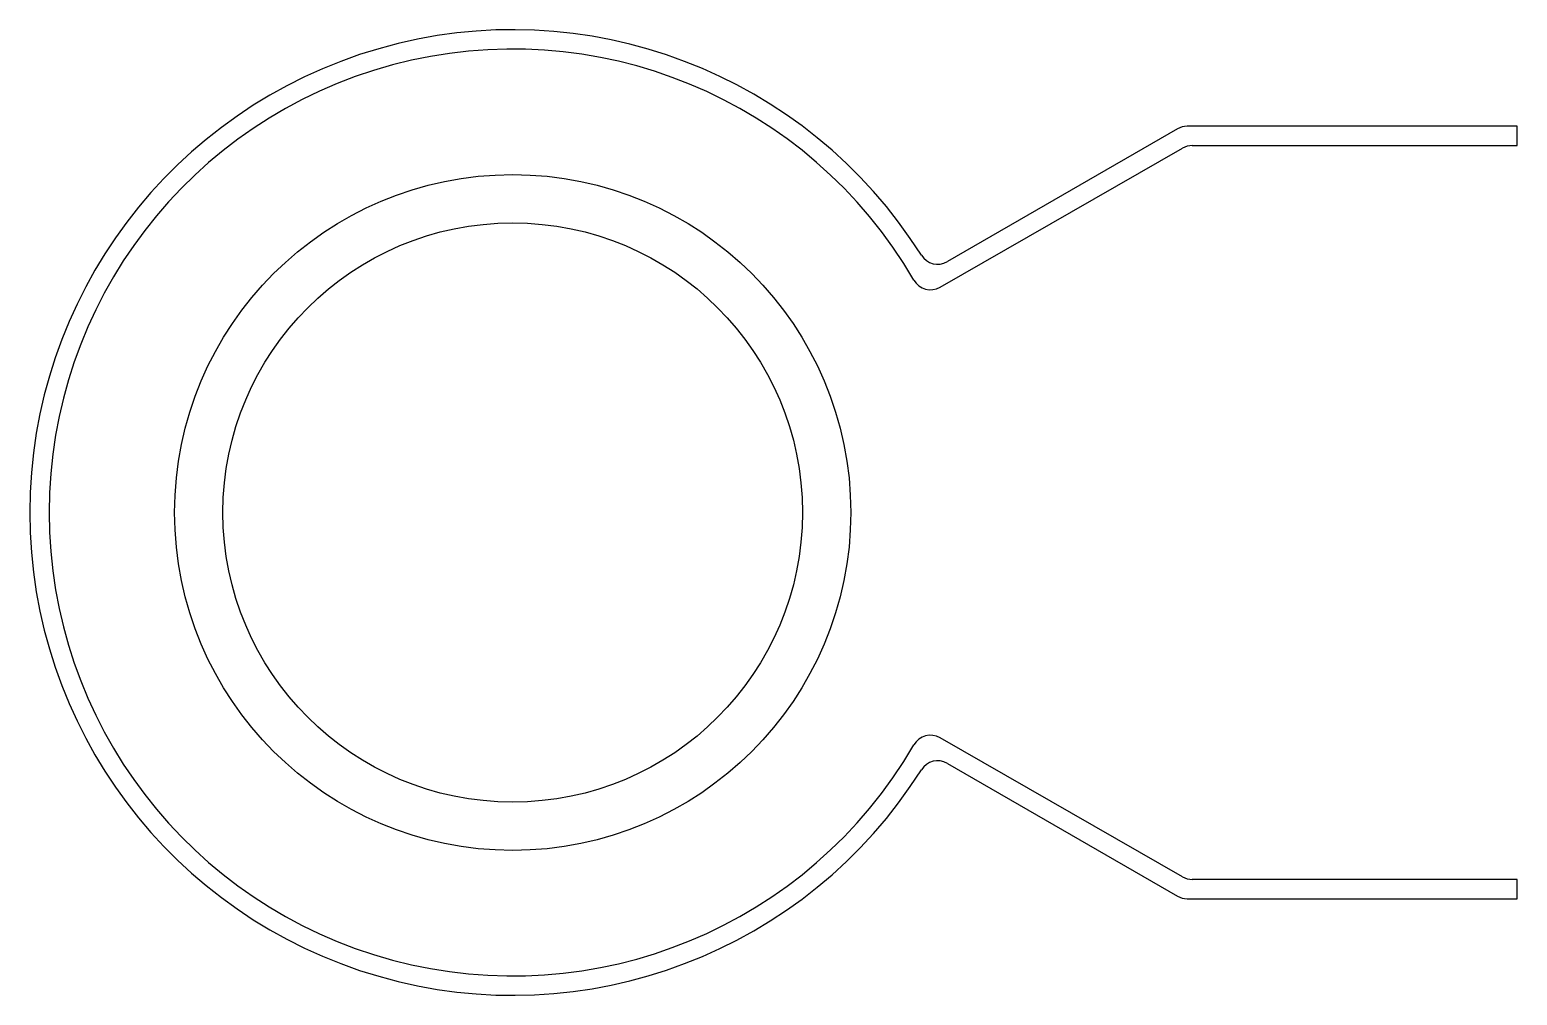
# Model space of a CAD drawing. Header units: metres. Extents: x -50 to 104, y -50 to 50.
import ezdxf

# ---------------------------------------------------------------- set-up
doc = ezdxf.new("R2010")
doc.units = ezdxf.units.M

msp = doc.modelspace()

# ---------------------------------------------------------------- linework, layer by layer
at = {"layer": 'PARAMETRIX'}
for p, q in [((68.8179, 39.7321), (45, 25.9808)), ((104, 40), (69.8179, 40)), ((104, 38), (104, 40)), ((44.2586, 23.3314), (69.3555, 37.7346)), ((70.3511, 38), (104, 38)), ((69.3555, -37.7346), (44.2586, -23.3314)), ((45, -25.9808), (68.8179, -39.7321)), ((104, -38), (70.3511, -38)), ((104, -40), (104, -38)), ((69.8179, -40), (104, -40))]:
    msp.add_line(p, q, dxfattribs=at)
for radius in [35, 30]:
    msp.add_circle((0, 0), radius, dxfattribs=at)
for centre, radius, start, end in [((0, 0), 50, 32.2042, 327.7958), ((0, 0), 48, 30.0874, 329.9126), ((69.8179, 38), 2, 90, 120), ((70.3511, 36), 2, 90, 119.8517), ((44, 27.7128), 2, 212.2042, 300), ((43.2631, 25.066), 2, 210.0874, 299.8517), ((43.2631, -25.066), 2, 60.1483, 149.9126), ((44, -27.7128), 2, 60, 147.7958), ((70.3511, -36), 2, 240.1483, 270), ((69.8179, -38), 2, 240, 270)]:
    msp.add_arc(centre, radius, start, end, dxfattribs=at)

doc.saveas('drawing.dxf')
